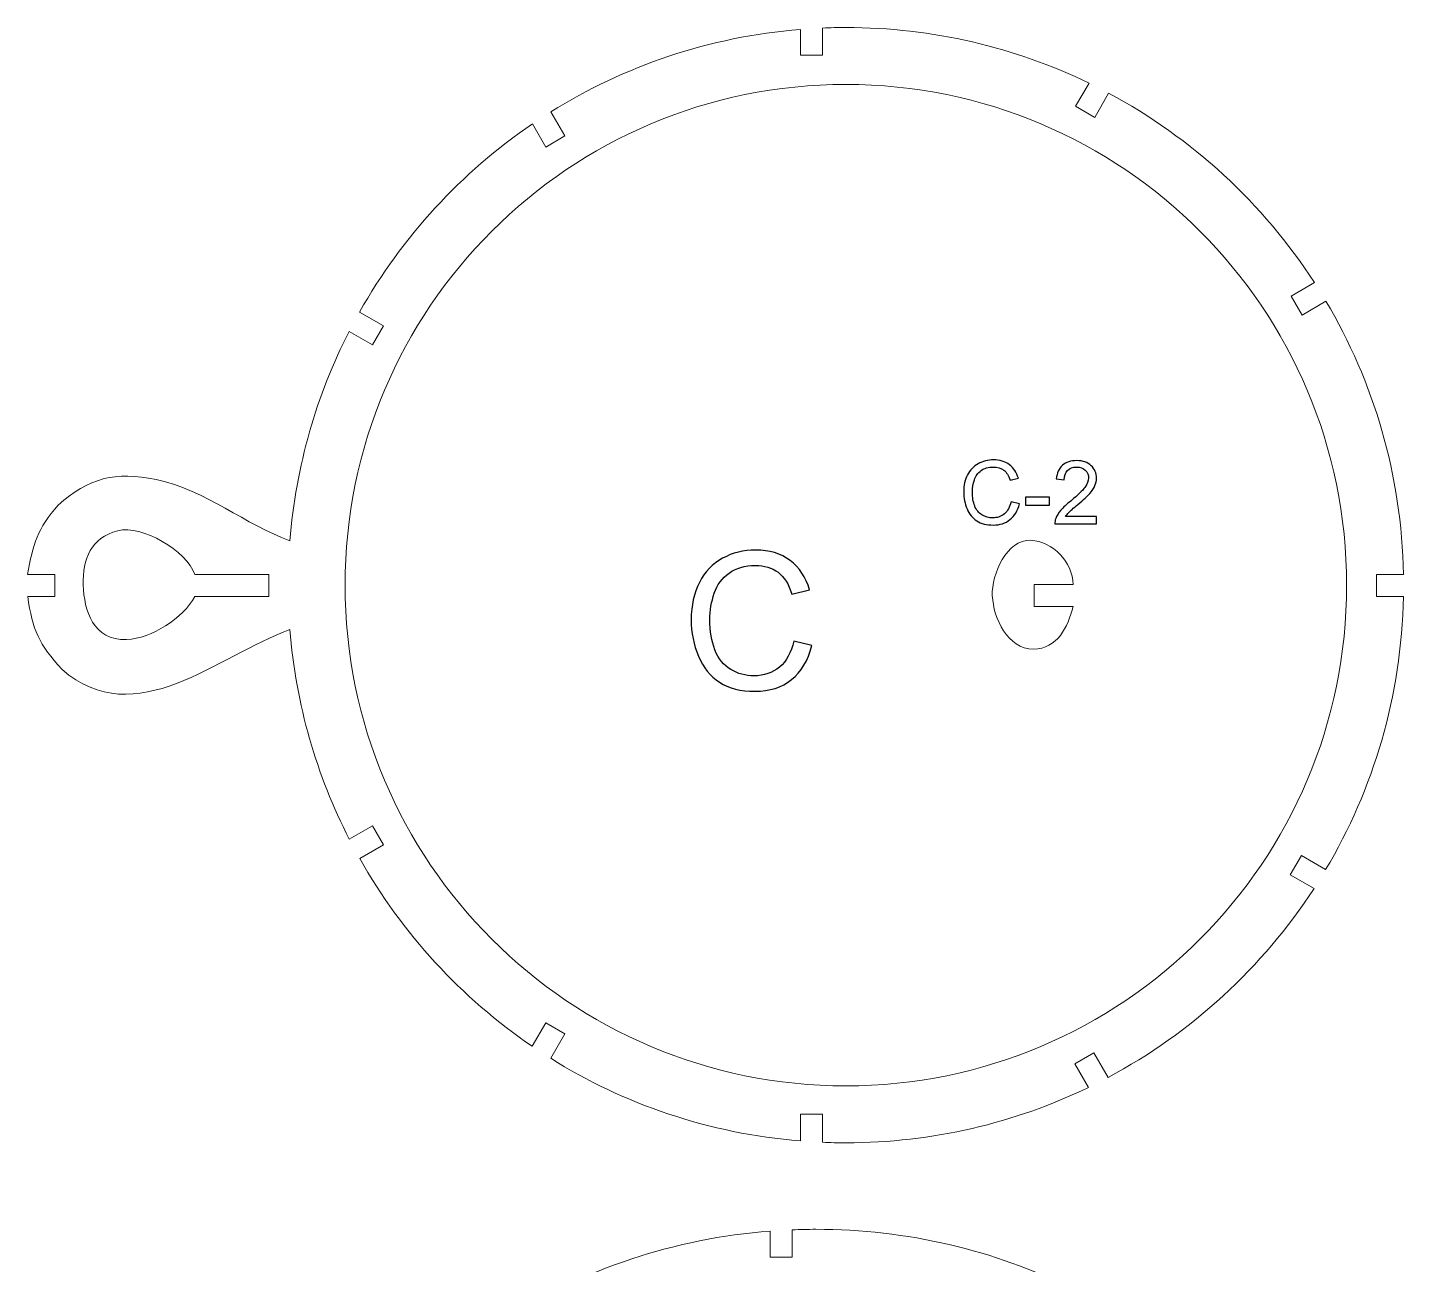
# Model space of a CAD drawing. Header units: millimetres. Extents: x 467 to 1359, y -935 to 982.
# Drawn here: x 596.4 to 783.9, y -155.8 to 12.8 of the extents above; entities that cross this region are included whole.
import ezdxf

# ---------------------------------------------------------------- set-up
doc = ezdxf.new("R2010")
doc.units = ezdxf.units.MM
doc.header["$MEASUREMENT"] = 0
doc.layers.add('layer 1', color=7, linetype='Continuous')

msp = doc.modelspace()

# ---------------------------------------------------------------- linework, layer by layer
at = {"layer": 'layer 1', "color": 142, "lineweight": 9}
for points, knots in [([(632.1519, -57.1756), (626.08, -55.0049), (620.8179, -50.3153), (613.9071, -48.8344), (613.9071, -48.8344), (608.3827, -47.6839), (604.6938, -48.6205), (600.5933, -52.3269), (600.5933, -52.3269), (597.7192, -55.5067), (597.1751, -57.6591), (596.4023, -61.7807), (596.4023, -61.7807), (596.4023, -61.7807), (600.1064, -61.7807), (600.1064, -61.7807), (600.1064, -61.7807), (600.1064, -61.7807), (600.1064, -64.7807), (600.1064, -64.7807), (600.1064, -64.7807), (600.1064, -64.7807), (596.4251, -64.7807), (596.4251, -64.7807), (596.4251, -64.7807), (597.092, -69.3749), (597.9562, -71.245), (601.1012, -74.7212), (601.1012, -74.7212), (611.1709, -83.4652), (622.2965, -72.832), (632.1516, -69.2769), (632.1516, -69.2769), (632.9572, -79.5036), (635.7903, -89.1595), (640.2451, -97.846), (640.2451, -97.846), (640.2451, -97.846), (643.3936, -96.0282), (643.3936, -96.0282), (643.3936, -96.0282), (643.3936, -96.0282), (644.8936, -98.6262), (644.8936, -98.6262), (644.8936, -98.6262), (644.8936, -98.6262), (641.6679, -100.4886), (641.6679, -100.4886), (641.6679, -100.4886), (647.4337, -110.714), (655.497, -119.4709), (665.1603, -126.056), (665.1603, -126.056), (665.1603, -126.056), (666.9958, -122.8768), (666.9958, -122.8768), (666.9958, -122.8768), (666.9958, -122.8768), (669.5938, -124.3768), (669.5938, -124.3768), (669.5938, -124.3768), (669.5938, -124.3768), (667.6757, -127.6991), (667.6757, -127.6991), (667.6757, -127.6991), (677.6925, -133.961), (689.2728, -137.9534), (701.6986, -138.9569), (701.6986, -138.9569), (701.6986, -138.9569), (701.6986, -135.3214), (701.6986, -135.3214), (701.6986, -135.3214), (701.6986, -135.3214), (704.6986, -135.3214), (704.6986, -135.3214), (704.6986, -135.3214), (704.6986, -135.3214), (704.6986, -139.1405), (704.6986, -139.1405), (704.6986, -139.1405), (705.7595, -139.1857), (706.8256, -139.2111), (707.8976, -139.2111), (707.8976, -139.2111), (719.7416, -139.2111), (730.9527, -136.5005), (740.944, -131.6664), (740.944, -131.6664), (740.944, -131.6664), (739.1001, -128.4726), (739.1001, -128.4726), (739.1001, -128.4726), (739.1001, -128.4726), (741.6981, -126.9726), (741.6981, -126.9726), (741.6981, -126.9726), (741.6981, -126.9726), (743.6202, -130.3018), (743.6202, -130.3018), (743.6202, -130.3018), (755.0112, -124.2213), (764.6726, -115.3267), (771.6731, -104.5427), (771.6731, -104.5427), (771.6731, -104.5427), (768.4463, -102.6797), (768.4463, -102.6797), (768.4463, -102.6797), (768.4463, -102.6797), (769.9463, -100.0817), (769.9463, -100.0817), (769.9463, -100.0817), (769.9463, -100.0817), (773.2562, -101.9927), (773.2562, -101.9927), (773.2562, -101.9927), (779.7555, -91.0593), (783.5887, -78.3576), (783.8613, -64.7807), (783.8613, -64.7807), (783.8613, -64.7807), (780.1924, -64.7807), (780.1924, -64.7807), (780.1924, -64.7807), (780.1924, -64.7807), (780.1924, -61.7807), (780.1924, -61.7807), (780.1924, -61.7807), (780.1924, -61.7807), (783.8626, -61.7807), (783.8626, -61.7807), (783.8626, -61.7807), (783.6087, -48.1971), (779.7901, -35.4865), (773.3037, -24.5433), (773.3037, -24.5433), (773.3037, -24.5433), (770.0416, -26.4267), (770.0416, -26.4267), (770.0416, -26.4267), (770.0416, -26.4267), (768.5416, -23.8287), (768.5416, -23.8287), (768.5416, -23.8287), (768.5416, -23.8287), (771.7245, -21.9911), (771.7245, -21.9911), (771.7245, -21.9911), (764.7354, -11.1953), (755.0803, -2.2862), (743.6931, 3.8077), (743.6931, 3.8077), (743.6931, 3.8077), (741.7933, 0.5171), (741.7933, 0.5171), (741.7933, 0.5171), (741.7933, 0.5171), (739.1953, 2.0171), (739.1953, 2.0171), (739.1953, 2.0171), (739.1953, 2.0171), (741.018, 5.174), (741.018, 5.174), (741.018, 5.174), (731.008, 10.0308), (719.771, 12.7555), (707.8976, 12.7555), (707.8976, 12.7555), (706.8255, 12.7555), (705.7597, 12.7288), (704.6986, 12.6848), (704.6986, 12.6848), (704.6986, 12.6848), (704.6986, 8.9718), (704.6986, 8.9718), (704.6986, 8.9718), (704.6986, 8.9718), (701.6986, 8.9718), (701.6986, 8.9718), (701.6986, 8.9718), (701.6986, 8.9718), (701.6986, 12.5015), (701.6986, 12.5015), (701.6986, 12.5015), (689.2767, 11.4987), (677.7057, 7.5115), (667.6976, 1.2585), (667.6976, 1.2585), (667.6976, 1.2585), (669.5938, -2.0258), (669.5938, -2.0258), (669.5938, -2.0258), (669.5938, -2.0258), (666.9958, -3.5258), (666.9958, -3.5258), (666.9958, -3.5258), (666.9958, -3.5258), (665.1816, -0.3836), (665.1816, -0.3836), (665.1816, -0.3836), (655.4948, -6.9815), (647.4178, -15.76), (641.6473, -26.0079), (641.6473, -26.0079), (641.6473, -26.0079), (644.8937, -27.8822), (644.8937, -27.8822), (644.8937, -27.8822), (644.8937, -27.8822), (643.3937, -30.4802), (643.3937, -30.4802), (643.3937, -30.4802), (643.3937, -30.4802), (640.2263, -28.6515), (640.2263, -28.6515), (640.2263, -28.6515), (635.7824, -37.3288), (632.9572, -46.9702), (632.1519, -57.1756)], [0, 0, 0, 0, 0.01785714, 0.01785714, 0.01785714, 0.01785714, 0.03571429, 0.03571429, 0.03571429, 0.03571429, 0.05357143, 0.05357143, 0.05357143, 0.05357143, 0.07142857, 0.07142857, 0.07142857, 0.07142857, 0.08928571, 0.08928571, 0.08928571, 0.08928571, 0.10714286, 0.10714286, 0.10714286, 0.10714286, 0.125, 0.125, 0.125, 0.125, 0.14285714, 0.14285714, 0.14285714, 0.14285714, 0.16071429, 0.16071429, 0.16071429, 0.16071429, 0.17857143, 0.17857143, 0.17857143, 0.17857143, 0.19642857, 0.19642857, 0.19642857, 0.19642857, 0.21428571, 0.21428571, 0.21428571, 0.21428571, 0.23214286, 0.23214286, 0.23214286, 0.23214286, 0.25, 0.25, 0.25, 0.25, 0.26785714, 0.26785714, 0.26785714, 0.26785714, 0.28571429, 0.28571429, 0.28571429, 0.28571429, 0.30357143, 0.30357143, 0.30357143, 0.30357143, 0.32142857, 0.32142857, 0.32142857, 0.32142857, 0.33928571, 0.33928571, 0.33928571, 0.33928571, 0.35714286, 0.35714286, 0.35714286, 0.35714286, 0.375, 0.375, 0.375, 0.375, 0.39285714, 0.39285714, 0.39285714, 0.39285714, 0.41071429, 0.41071429, 0.41071429, 0.41071429, 0.42857143, 0.42857143, 0.42857143, 0.42857143, 0.44642857, 0.44642857, 0.44642857, 0.44642857, 0.46428571, 0.46428571, 0.46428571, 0.46428571, 0.48214286, 0.48214286, 0.48214286, 0.48214286, 0.5, 0.5, 0.5, 0.5, 0.51785714, 0.51785714, 0.51785714, 0.51785714, 0.53571429, 0.53571429, 0.53571429, 0.53571429, 0.55357143, 0.55357143, 0.55357143, 0.55357143, 0.57142857, 0.57142857, 0.57142857, 0.57142857, 0.58928571, 0.58928571, 0.58928571, 0.58928571, 0.60714286, 0.60714286, 0.60714286, 0.60714286, 0.625, 0.625, 0.625, 0.625, 0.64285714, 0.64285714, 0.64285714, 0.64285714, 0.66071429, 0.66071429, 0.66071429, 0.66071429, 0.67857143, 0.67857143, 0.67857143, 0.67857143, 0.69642857, 0.69642857, 0.69642857, 0.69642857, 0.71428571, 0.71428571, 0.71428571, 0.71428571, 0.73214286, 0.73214286, 0.73214286, 0.73214286, 0.75, 0.75, 0.75, 0.75, 0.76785714, 0.76785714, 0.76785714, 0.76785714, 0.78571429, 0.78571429, 0.78571429, 0.78571429, 0.80357143, 0.80357143, 0.80357143, 0.80357143, 0.82142857, 0.82142857, 0.82142857, 0.82142857, 0.83928571, 0.83928571, 0.83928571, 0.83928571, 0.85714286, 0.85714286, 0.85714286, 0.85714286, 0.875, 0.875, 0.875, 0.875, 0.89285714, 0.89285714, 0.89285714, 0.89285714, 0.91071429, 0.91071429, 0.91071429, 0.91071429, 0.92857143, 0.92857143, 0.92857143, 0.92857143, 0.94642857, 0.94642857, 0.94642857, 0.94642857, 0.96428571, 0.96428571, 0.96428571, 0.96428571, 1, 1, 1, 1]), ([(707.8976, 4.9943), (745.5757, 4.9943), (776.1197, -25.5497), (776.1197, -63.2278), (776.1197, -63.2278), (776.1197, -100.9059), (745.5757, -131.4499), (707.8976, -131.4499), (707.8976, -131.4499), (670.2195, -131.4499), (639.6755, -100.9059), (639.6755, -63.2278), (639.6755, -63.2278), (639.6755, -25.5497), (670.2195, 4.9943), (707.8976, 4.9943)], [0, 0, 0, 0, 0.2, 0.2, 0.2, 0.2, 0.4, 0.4, 0.4, 0.4, 0.6, 0.6, 0.6, 0.6, 1, 1, 1, 1]), ([(604.0011, -63.2277), (603.9003, -59.6168), (605.0513, -56.7698), (608.7001, -55.8194), (608.7001, -55.8194), (611.9873, -54.9632), (618.072, -58.5454), (619.2031, -61.7807), (619.2031, -61.7807), (619.2031, -61.7807), (629.2953, -61.7807), (629.2953, -61.7807), (629.2953, -61.7807), (629.2953, -61.7807), (629.2953, -64.7807), (629.2953, -64.7807), (629.2953, -64.7807), (629.2953, -64.7807), (619.2176, -64.7807), (619.2176, -64.7807), (619.2176, -64.7807), (617.5751, -67.7262), (613.3091, -70.5026), (609.9066, -70.6361), (609.9066, -70.6361), (605.3424, -70.8152), (604.0957, -66.6186), (604.0011, -63.2277)], [0, 0, 0, 0, 0.125, 0.125, 0.125, 0.125, 0.25, 0.25, 0.25, 0.25, 0.375, 0.375, 0.375, 0.375, 0.5, 0.5, 0.5, 0.5, 0.625, 0.625, 0.625, 0.625, 0.75, 0.75, 0.75, 0.75, 1, 1, 1, 1]), ([(733.4351, -71.9379), (736.7128, -71.9379), (738.1592, -68.9104), (738.8657, -66.1354), (738.8657, -66.1354), (737.0908, -66.1354), (735.3159, -66.1354), (733.541, -66.1354), (733.541, -66.1354), (733.541, -65.1354), (733.541, -64.1354), (733.541, -63.1354), (733.541, -63.1354), (735.3081, -63.1366), (737.0751, -63.1379), (738.8422, -63.1391), (738.8422, -63.1391), (738.8422, -60.0879), (736.0532, -57.2837), (733.0796, -57.1184), (733.0796, -57.1184), (729.8588, -56.9392), (727.7064, -61.7742), (727.8445, -64.6582), (727.8445, -64.6582), (727.9945, -67.7903), (729.9566, -71.9379), (733.4351, -71.9379)], [0, 0, 0, 0, 0.125, 0.125, 0.125, 0.125, 0.25, 0.25, 0.25, 0.25, 0.375, 0.375, 0.375, 0.375, 0.5, 0.5, 0.5, 0.5, 0.625, 0.625, 0.625, 0.625, 0.75, 0.75, 0.75, 0.75, 1, 1, 1, 1]), ([(625.9264, -247.318), (627.4118, -254.2839), (629.8114, -260.9107), (632.9884, -267.0707), (632.9884, -267.0707), (632.9884, -267.0707), (636.0917, -265.279), (636.0917, -265.279), (636.0917, -265.279), (636.0917, -265.279), (637.5917, -267.877), (637.5917, -267.877), (637.5917, -267.877), (637.5917, -267.877), (634.4126, -269.7124), (634.4126, -269.7124), (634.4126, -269.7124), (640.4924, -280.4822), (649.007, -289.6946), (659.2097, -296.6036), (659.2097, -296.6036), (659.2097, -296.6036), (661.0485, -293.4187), (661.0485, -293.4187), (661.0485, -293.4187), (661.0485, -293.4187), (663.6465, -294.9187), (663.6465, -294.9187), (663.6465, -294.9187), (663.6465, -294.9187), (661.7276, -298.2424), (661.7276, -298.2424), (661.7276, -298.2424), (672.284, -304.8253), (684.4948, -309.0009), (697.5928, -310.0117), (697.5928, -310.0117), (697.5928, -310.0117), (697.5928, -306.3819), (697.5928, -306.3819), (697.5928, -306.3819), (697.5928, -306.3819), (700.5928, -306.3819), (700.5928, -306.3819), (700.5928, -306.3819), (700.5928, -306.3819), (700.5928, -310.1884), (700.5928, -310.1884), (700.5928, -310.1884), (701.6575, -310.2318), (702.7274, -310.2551), (703.8028, -310.2551), (703.8028, -310.2551), (716.3171, -310.2551), (728.1557, -307.3652), (738.6915, -302.2208), (738.6915, -302.2208), (738.6915, -302.2208), (736.8464, -299.025), (736.8464, -299.025), (736.8464, -299.025), (736.8464, -299.025), (739.4444, -297.525), (739.4444, -297.525), (739.4444, -297.525), (739.4444, -297.525), (741.3652, -300.8519), (741.3652, -300.8519), (741.3652, -300.8519), (753.3157, -294.4462), (763.4423, -285.0812), (770.7627, -273.7339), (770.7627, -273.7339), (770.7627, -273.7339), (767.5473, -271.8775), (767.5473, -271.8775), (767.5473, -271.8775), (767.5473, -271.8775), (769.0473, -269.2795), (769.0473, -269.2795), (769.0473, -269.2795), (769.0473, -269.2795), (772.339, -271.18), (772.339, -271.18), (772.339, -271.18), (779.1446, -259.7038), (783.1488, -246.3731), (783.4125, -232.1264), (783.4125, -232.1264), (783.4125, -232.1264), (779.7379, -232.1264), (779.7379, -232.1264), (779.7379, -232.1264), (779.7379, -232.1264), (779.7379, -229.1264), (779.7379, -229.1264), (779.7379, -229.1264), (779.7379, -229.1264), (783.4125, -229.1264), (783.4125, -229.1264), (783.4125, -229.1264), (783.1487, -214.8761), (779.1424, -201.5424), (772.3338, -190.0641), (772.3338, -190.0641), (772.3338, -190.0641), (769.1002, -191.931), (769.1002, -191.931), (769.1002, -191.931), (769.1002, -191.931), (767.6002, -189.333), (767.6002, -189.333), (767.6002, -189.333), (767.6002, -189.333), (770.7571, -187.5104), (770.7571, -187.5104), (770.7571, -187.5104), (763.4278, -176.152), (753.286, -166.7813), (741.3183, -160.3762), (741.3183, -160.3762), (741.3183, -160.3762), (739.4444, -163.6219), (739.4444, -163.6219), (739.4444, -163.6219), (739.4444, -163.6219), (736.8464, -162.1219), (736.8464, -162.1219), (736.8464, -162.1219), (736.8464, -162.1219), (738.644, -159.0084), (738.644, -159.0084), (738.644, -159.0084), (728.1203, -153.8781), (716.2982, -150.9977), (703.8028, -150.9977), (703.8028, -150.9977), (702.7274, -150.9977), (701.6578, -151.0221), (700.5928, -151.0644), (700.5928, -151.0644), (700.5928, -151.0644), (700.5928, -154.7862), (700.5928, -154.7862), (700.5928, -154.7862), (700.5928, -154.7862), (697.5928, -154.7862), (697.5928, -154.7862), (697.5928, -154.7862), (697.5928, -154.7862), (697.5928, -151.2412), (697.5928, -151.2412), (697.5928, -151.2412), (684.514, -152.2506), (672.3204, -156.4179), (661.7746, -162.9859), (661.7746, -162.9859), (661.7746, -162.9859), (663.6465, -166.2282), (663.6465, -166.2282), (663.6465, -166.2282), (663.6465, -166.2282), (661.0485, -167.7282), (661.0485, -167.7282), (661.0485, -167.7282), (661.0485, -167.7282), (659.2558, -164.6232), (659.2558, -164.6232), (659.2558, -164.6232), (649.0354, -171.536), (640.5064, -180.7593), (634.4175, -191.5432), (634.4175, -191.5432), (634.4175, -191.5432), (637.5917, -193.3758), (637.5917, -193.3758), (637.5917, -193.3758), (637.5917, -193.3758), (636.0917, -195.9738), (636.0917, -195.9738), (636.0917, -195.9738), (636.0917, -195.9738), (632.9933, -194.185), (632.9933, -194.185), (632.9933, -194.185), (629.8238, -200.3292), (627.428, -206.9377), (625.9409, -213.8835), (625.9409, -213.8835), (619.1078, -213.8835), (611.2149, -212.9788), (604.9435, -215.8732), (604.9435, -215.8732), (599.37, -218.6602), (597.7837, -223.2284), (596.8524, -229.1264), (596.8524, -229.1264), (596.8524, -229.1264), (600.5409, -229.1264), (600.5409, -229.1264), (600.5409, -229.1264), (600.5409, -229.1264), (600.5409, -232.1264), (600.5409, -232.1264), (600.5409, -232.1264), (600.5409, -232.1264), (596.8735, -232.1264), (596.8735, -232.1264), (596.8735, -232.1264), (597.5585, -238.5955), (599.2871, -241.7664), (604.6472, -245.1679), (604.6472, -245.1679), (610.4272, -248.0579), (619.4675, -247.4468), (625.9264, -247.318)], [0, 0, 0, 0, 0.01818182, 0.01818182, 0.01818182, 0.01818182, 0.03636364, 0.03636364, 0.03636364, 0.03636364, 0.05454545, 0.05454545, 0.05454545, 0.05454545, 0.07272727, 0.07272727, 0.07272727, 0.07272727, 0.09090909, 0.09090909, 0.09090909, 0.09090909, 0.10909091, 0.10909091, 0.10909091, 0.10909091, 0.12727273, 0.12727273, 0.12727273, 0.12727273, 0.14545455, 0.14545455, 0.14545455, 0.14545455, 0.16363636, 0.16363636, 0.16363636, 0.16363636, 0.18181818, 0.18181818, 0.18181818, 0.18181818, 0.2, 0.2, 0.2, 0.2, 0.21818182, 0.21818182, 0.21818182, 0.21818182, 0.23636364, 0.23636364, 0.23636364, 0.23636364, 0.25454545, 0.25454545, 0.25454545, 0.25454545, 0.27272727, 0.27272727, 0.27272727, 0.27272727, 0.29090909, 0.29090909, 0.29090909, 0.29090909, 0.30909091, 0.30909091, 0.30909091, 0.30909091, 0.32727273, 0.32727273, 0.32727273, 0.32727273, 0.34545455, 0.34545455, 0.34545455, 0.34545455, 0.36363636, 0.36363636, 0.36363636, 0.36363636, 0.38181818, 0.38181818, 0.38181818, 0.38181818, 0.4, 0.4, 0.4, 0.4, 0.41818182, 0.41818182, 0.41818182, 0.41818182, 0.43636364, 0.43636364, 0.43636364, 0.43636364, 0.45454545, 0.45454545, 0.45454545, 0.45454545, 0.47272727, 0.47272727, 0.47272727, 0.47272727, 0.49090909, 0.49090909, 0.49090909, 0.49090909, 0.50909091, 0.50909091, 0.50909091, 0.50909091, 0.52727273, 0.52727273, 0.52727273, 0.52727273, 0.54545455, 0.54545455, 0.54545455, 0.54545455, 0.56363636, 0.56363636, 0.56363636, 0.56363636, 0.58181818, 0.58181818, 0.58181818, 0.58181818, 0.6, 0.6, 0.6, 0.6, 0.61818182, 0.61818182, 0.61818182, 0.61818182, 0.63636364, 0.63636364, 0.63636364, 0.63636364, 0.65454545, 0.65454545, 0.65454545, 0.65454545, 0.67272727, 0.67272727, 0.67272727, 0.67272727, 0.69090909, 0.69090909, 0.69090909, 0.69090909, 0.70909091, 0.70909091, 0.70909091, 0.70909091, 0.72727273, 0.72727273, 0.72727273, 0.72727273, 0.74545455, 0.74545455, 0.74545455, 0.74545455, 0.76363636, 0.76363636, 0.76363636, 0.76363636, 0.78181818, 0.78181818, 0.78181818, 0.78181818, 0.8, 0.8, 0.8, 0.8, 0.81818182, 0.81818182, 0.81818182, 0.81818182, 0.83636364, 0.83636364, 0.83636364, 0.83636364, 0.85454545, 0.85454545, 0.85454545, 0.85454545, 0.87272727, 0.87272727, 0.87272727, 0.87272727, 0.89090909, 0.89090909, 0.89090909, 0.89090909, 0.90909091, 0.90909091, 0.90909091, 0.90909091, 0.92727273, 0.92727273, 0.92727273, 0.92727273, 0.94545455, 0.94545455, 0.94545455, 0.94545455, 0.96363636, 0.96363636, 0.96363636, 0.96363636, 1, 1, 1, 1])]:
    msp.add_open_spline(points, degree=3, knots=knots, dxfattribs=at)
at = {"layer": 'layer 1', "color": 242}
for points, knots in [([(730.3948, -51.8783), (730.3948, -51.8783), (731.5348, -52.1663), (731.5348, -52.1663), (731.5348, -52.1663), (731.2968, -53.1004), (730.8688, -53.8104), (730.2508, -54.3005), (730.2508, -54.3005), (729.6327, -54.7905), (728.8767, -55.0365), (727.9826, -55.0365), (727.9826, -55.0365), (727.0585, -55.0365), (726.3065, -54.8485), (725.7265, -54.4705), (725.7265, -54.4705), (725.1464, -54.0944), (724.7064, -53.5484), (724.4044, -52.8344), (724.4044, -52.8344), (724.1024, -52.1183), (723.9503, -51.3523), (723.9503, -50.5322), (723.9503, -50.5322), (723.9503, -49.6381), (724.1204, -48.8581), (724.4624, -48.1921), (724.4624, -48.1921), (724.8044, -47.526), (725.2904, -47.02), (725.9205, -46.674), (725.9205, -46.674), (726.5505, -46.3279), (727.2446, -46.1559), (728.0006, -46.1559), (728.0006, -46.1559), (728.8607, -46.1559), (729.5827, -46.3739), (730.1668, -46.812), (730.1668, -46.812), (730.7528, -47.25), (731.1608, -47.864), (731.3908, -48.6561), (731.3908, -48.6561), (731.3908, -48.6561), (730.2748, -48.9201), (730.2748, -48.9201), (730.2748, -48.9201), (730.0767, -48.2961), (729.7867, -47.84), (729.4087, -47.556), (729.4087, -47.556), (729.0307, -47.27), (728.5546, -47.128), (727.9806, -47.128), (727.9806, -47.128), (727.3226, -47.128), (726.7705, -47.286), (726.3285, -47.602), (726.3285, -47.602), (725.8865, -47.918), (725.5744, -48.3441), (725.3964, -48.8761), (725.3964, -48.8761), (725.2164, -49.4101), (725.1264, -49.9602), (725.1264, -50.5262), (725.1264, -50.5262), (725.1264, -51.2563), (725.2324, -51.8943), (725.4444, -52.4383), (725.4444, -52.4383), (725.6565, -52.9844), (725.9865, -53.3904), (726.4345, -53.6604), (726.4345, -53.6604), (726.8825, -53.9304), (727.3666, -54.0644), (727.8886, -54.0644), (727.8886, -54.0644), (728.5246, -54.0644), (729.0607, -53.8804), (729.5007, -53.5144), (729.5007, -53.5144), (729.9407, -53.1464), (730.2388, -52.6023), (730.3948, -51.8783)], [0, 0, 0, 0, 0.04347826, 0.04347826, 0.04347826, 0.04347826, 0.08695652, 0.08695652, 0.08695652, 0.08695652, 0.13043478, 0.13043478, 0.13043478, 0.13043478, 0.17391304, 0.17391304, 0.17391304, 0.17391304, 0.2173913, 0.2173913, 0.2173913, 0.2173913, 0.26086957, 0.26086957, 0.26086957, 0.26086957, 0.30434783, 0.30434783, 0.30434783, 0.30434783, 0.34782609, 0.34782609, 0.34782609, 0.34782609, 0.39130435, 0.39130435, 0.39130435, 0.39130435, 0.43478261, 0.43478261, 0.43478261, 0.43478261, 0.47826087, 0.47826087, 0.47826087, 0.47826087, 0.52173913, 0.52173913, 0.52173913, 0.52173913, 0.56521739, 0.56521739, 0.56521739, 0.56521739, 0.60869565, 0.60869565, 0.60869565, 0.60869565, 0.65217391, 0.65217391, 0.65217391, 0.65217391, 0.69565217, 0.69565217, 0.69565217, 0.69565217, 0.73913043, 0.73913043, 0.73913043, 0.73913043, 0.7826087, 0.7826087, 0.7826087, 0.7826087, 0.82608696, 0.82608696, 0.82608696, 0.82608696, 0.86956522, 0.86956522, 0.86956522, 0.86956522, 0.91304348, 0.91304348, 0.91304348, 0.91304348, 1, 1, 1, 1]), ([(742.0496, -53.8844), (742.0496, -53.8844), (742.0496, -54.8925), (742.0496, -54.8925), (742.0496, -54.8925), (742.0496, -54.8925), (736.3612, -54.8925), (736.3612, -54.8925), (736.3612, -54.8925), (736.3532, -54.6385), (736.3952, -54.3945), (736.4852, -54.1585), (736.4852, -54.1585), (736.6312, -53.7724), (736.8653, -53.3904), (737.1873, -53.0164), (737.1873, -53.0164), (737.5093, -52.6423), (737.9693, -52.2103), (738.5674, -51.7203), (738.5674, -51.7203), (739.4974, -50.9542), (740.1295, -50.3482), (740.4595, -49.9002), (740.4595, -49.9002), (740.7915, -49.4521), (740.9575, -49.0281), (740.9575, -48.6281), (740.9575, -48.6281), (740.9575, -48.2101), (740.8075, -47.858), (740.5075, -47.57), (740.5075, -47.57), (740.2075, -47.284), (739.8155, -47.14), (739.3334, -47.14), (739.3334, -47.14), (738.8234, -47.14), (738.4154, -47.292), (738.1093, -47.596), (738.1093, -47.596), (737.8033, -47.898), (737.6493, -48.3181), (737.6453, -48.8561), (737.6453, -48.8561), (737.6453, -48.8561), (736.5652, -48.7481), (736.5652, -48.7481), (736.5652, -48.7481), (736.6392, -47.94), (736.9193, -47.324), (737.4033, -46.9), (737.4033, -46.9), (737.8893, -46.4759), (738.5394, -46.2639), (739.3574, -46.2639), (739.3574, -46.2639), (740.1815, -46.2639), (740.8355, -46.4919), (741.3156, -46.95), (741.3156, -46.95), (741.7976, -47.408), (742.0376, -47.976), (742.0376, -48.6521), (742.0376, -48.6521), (742.0376, -48.9961), (741.9676, -49.3341), (741.8256, -49.6662), (741.8256, -49.6662), (741.6856, -50.0002), (741.4516, -50.3502), (741.1255, -50.7182), (741.1255, -50.7182), (740.7975, -51.0842), (740.2555, -51.5903), (739.4994, -52.2303), (739.4994, -52.2303), (738.8654, -52.7624), (738.4574, -53.1224), (738.2774, -53.3124), (738.2774, -53.3124), (738.0973, -53.5024), (737.9493, -53.6924), (737.8313, -53.8844), (737.8313, -53.8844), (737.8313, -53.8844), (742.0496, -53.8844), (742.0496, -53.8844)], [0, 0, 0, 0, 0.04347826, 0.04347826, 0.04347826, 0.04347826, 0.08695652, 0.08695652, 0.08695652, 0.08695652, 0.13043478, 0.13043478, 0.13043478, 0.13043478, 0.17391304, 0.17391304, 0.17391304, 0.17391304, 0.2173913, 0.2173913, 0.2173913, 0.2173913, 0.26086957, 0.26086957, 0.26086957, 0.26086957, 0.30434783, 0.30434783, 0.30434783, 0.30434783, 0.34782609, 0.34782609, 0.34782609, 0.34782609, 0.39130435, 0.39130435, 0.39130435, 0.39130435, 0.43478261, 0.43478261, 0.43478261, 0.43478261, 0.47826087, 0.47826087, 0.47826087, 0.47826087, 0.52173913, 0.52173913, 0.52173913, 0.52173913, 0.56521739, 0.56521739, 0.56521739, 0.56521739, 0.60869565, 0.60869565, 0.60869565, 0.60869565, 0.65217391, 0.65217391, 0.65217391, 0.65217391, 0.69565217, 0.69565217, 0.69565217, 0.69565217, 0.73913043, 0.73913043, 0.73913043, 0.73913043, 0.7826087, 0.7826087, 0.7826087, 0.7826087, 0.82608696, 0.82608696, 0.82608696, 0.82608696, 0.86956522, 0.86956522, 0.86956522, 0.86956522, 0.91304348, 0.91304348, 0.91304348, 0.91304348, 1, 1, 1, 1]), ([(732.3889, -52.3123), (732.3889, -52.3123), (732.3889, -51.2563), (732.3889, -51.2563), (732.3889, -51.2563), (732.3889, -51.2563), (735.6531, -51.2563), (735.6531, -51.2563), (735.6531, -51.2563), (735.6531, -51.2563), (735.6531, -52.3123), (735.6531, -52.3123), (735.6531, -52.3123), (735.6531, -52.3123), (732.3889, -52.3123), (732.3889, -52.3123)], [0, 0, 0, 0, 0.2, 0.2, 0.2, 0.2, 0.4, 0.4, 0.4, 0.4, 0.6, 0.6, 0.6, 0.6, 1, 1, 1, 1]), ([(700.7926, -70.8456), (700.7926, -70.8456), (703.264, -71.4699), (703.264, -71.4699), (703.264, -71.4699), (702.7481, -73.4947), (701.8202, -75.0339), (700.4805, -76.0962), (700.4805, -76.0962), (699.1407, -77.1585), (697.5018, -77.6918), (695.5637, -77.6918), (695.5637, -77.6918), (693.5605, -77.6918), (691.9303, -77.2842), (690.6729, -76.4647), (690.6729, -76.4647), (689.4155, -75.6496), (688.4617, -74.466), (687.807, -72.9181), (687.807, -72.9181), (687.1523, -71.3659), (686.8227, -69.7053), (686.8227, -67.9276), (686.8227, -67.9276), (686.8227, -65.9895), (687.1913, -64.2985), (687.9327, -62.8547), (687.9327, -62.8547), (688.6741, -61.4109), (689.7277, -60.314), (691.0935, -59.5639), (691.0935, -59.5639), (692.4593, -58.8138), (693.9638, -58.4409), (695.6027, -58.4409), (695.6027, -58.4409), (697.4671, -58.4409), (699.0323, -58.9135), (700.2983, -59.863), (700.2983, -59.863), (701.5687, -60.8126), (702.4532, -62.1437), (702.9518, -63.8606), (702.9518, -63.8606), (702.9518, -63.8606), (700.5325, -64.433), (700.5325, -64.433), (700.5325, -64.433), (700.1032, -63.0802), (699.4746, -62.0916), (698.6551, -61.4759), (698.6551, -61.4759), (697.8356, -60.8559), (696.8037, -60.5481), (695.5593, -60.5481), (695.5593, -60.5481), (694.1329, -60.5481), (692.9362, -60.8906), (691.978, -61.5757), (691.978, -61.5757), (691.0198, -62.2607), (690.3434, -63.1842), (689.9575, -64.3376), (689.9575, -64.3376), (689.5673, -65.4952), (689.3722, -66.6876), (689.3722, -67.9146), (689.3722, -67.9146), (689.3722, -69.4971), (689.602, -70.8803), (690.0616, -72.0596), (690.0616, -72.0596), (690.5212, -73.2433), (691.2366, -74.1234), (692.2078, -74.7088), (692.2078, -74.7088), (693.179, -75.2941), (694.2283, -75.5846), (695.3599, -75.5846), (695.3599, -75.5846), (696.7387, -75.5846), (697.9007, -75.1857), (698.8545, -74.3922), (698.8545, -74.3922), (699.8084, -73.5945), (700.4544, -72.4151), (700.7926, -70.8456)], [0, 0, 0, 0, 0.04347826, 0.04347826, 0.04347826, 0.04347826, 0.08695652, 0.08695652, 0.08695652, 0.08695652, 0.13043478, 0.13043478, 0.13043478, 0.13043478, 0.17391304, 0.17391304, 0.17391304, 0.17391304, 0.2173913, 0.2173913, 0.2173913, 0.2173913, 0.26086957, 0.26086957, 0.26086957, 0.26086957, 0.30434783, 0.30434783, 0.30434783, 0.30434783, 0.34782609, 0.34782609, 0.34782609, 0.34782609, 0.39130435, 0.39130435, 0.39130435, 0.39130435, 0.43478261, 0.43478261, 0.43478261, 0.43478261, 0.47826087, 0.47826087, 0.47826087, 0.47826087, 0.52173913, 0.52173913, 0.52173913, 0.52173913, 0.56521739, 0.56521739, 0.56521739, 0.56521739, 0.60869565, 0.60869565, 0.60869565, 0.60869565, 0.65217391, 0.65217391, 0.65217391, 0.65217391, 0.69565217, 0.69565217, 0.69565217, 0.69565217, 0.73913043, 0.73913043, 0.73913043, 0.73913043, 0.7826087, 0.7826087, 0.7826087, 0.7826087, 0.82608696, 0.82608696, 0.82608696, 0.82608696, 0.86956522, 0.86956522, 0.86956522, 0.86956522, 0.91304348, 0.91304348, 0.91304348, 0.91304348, 1, 1, 1, 1])]:
    msp.add_open_spline(points, degree=3, knots=knots, dxfattribs=at)

doc.saveas('drawing.dxf')
